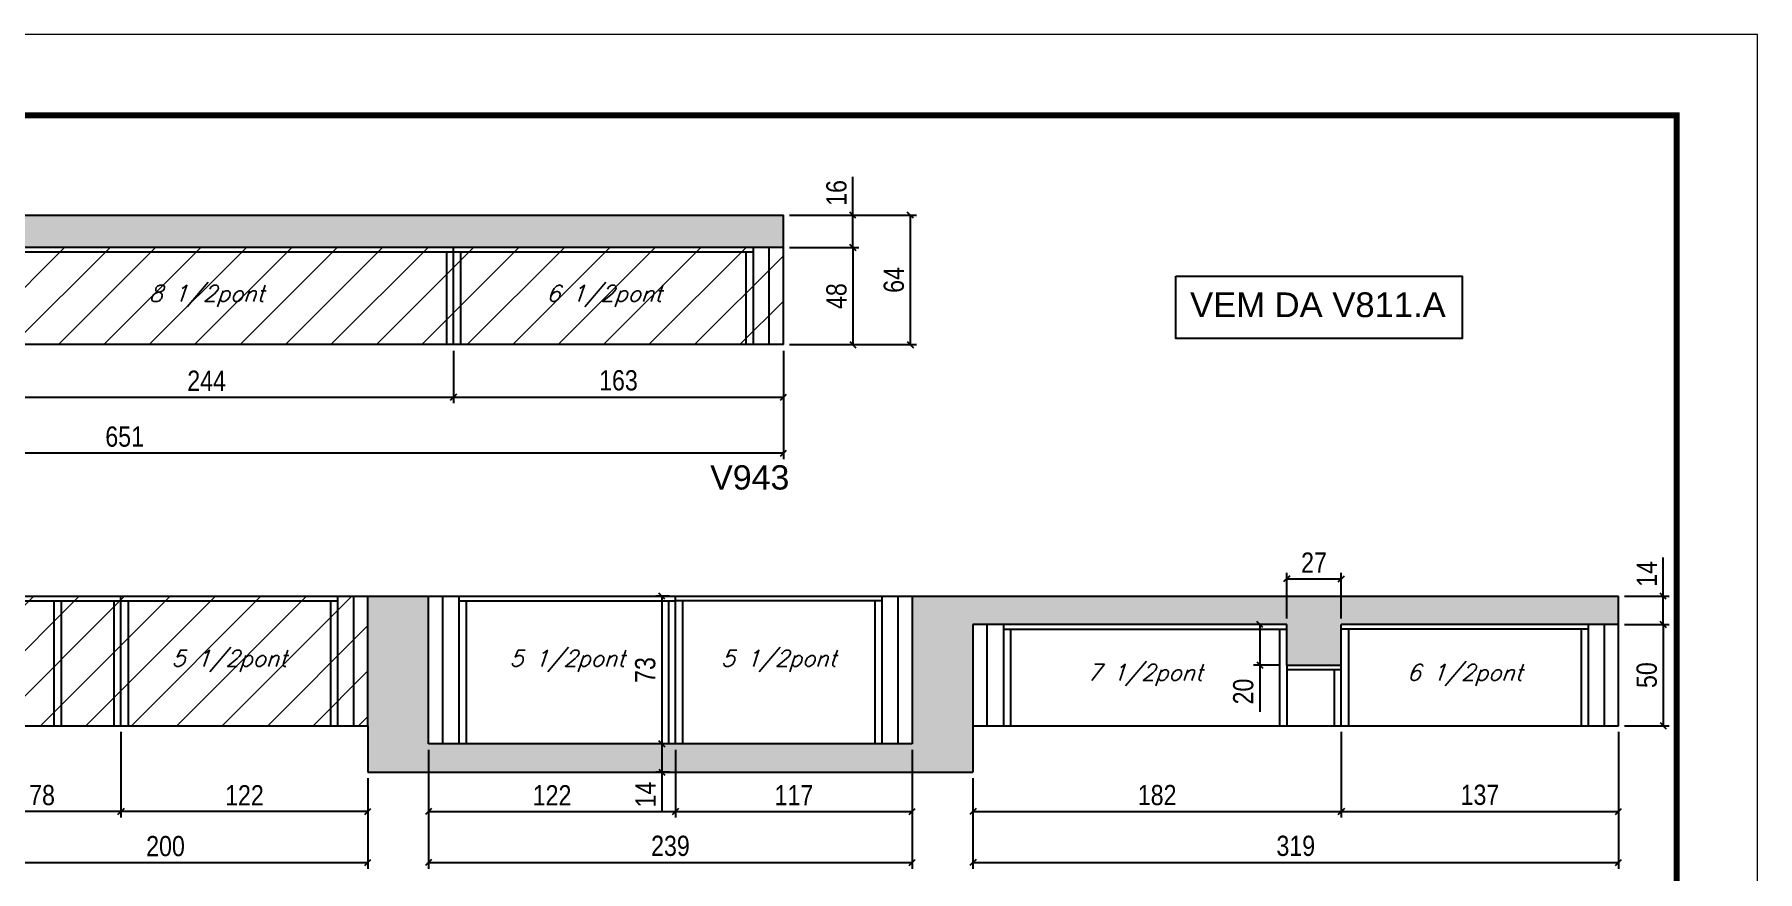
# Model space of a CAD drawing. Extents: x 3309 to 9563, y -2522 to 14608.
# Drawn here: x 5541 to 6393, y 10748 to 11162 of the extents above; entities that cross this region are included whole.
import ezdxf

# ---------------------------------------------------------------- set-up
doc = ezdxf.new("R2010")
doc.units = 0
doc.linetypes.add('DASHED', pattern=[0.75, 0.5, -0.25])
for name, color, linetype in [('5', 5, 'Continuous'), ('COTA', 241, 'Continuous'), ('Painéis', 200, 'Continuous'), ('SARR_2.2x7', 40, 'Continuous'), ('SARR_3.5x7', 81, 'Continuous'), ('texto', 7, 'Continuous')]:
    doc.layers.add(name, color=color, linetype=linetype)
for name, color, linetype, lineweight in [('Folhas', 255, 'Continuous', 9), ('Hachura', 251, 'Continuous', 9), ('SARRAFO DE PRESSAO', 251, 'DASHED', 9)]:
    doc.layers.add(name, color=color, linetype=linetype, lineweight=lineweight)
doc.styles.add('ARIAL', font='arial.ttf')
doc.styles.add('COTA TECNICA', font='techl___.ttf', dxfattribs={"height": 10})
doc.styles.add('Romans', font='romans.shx')
doc.styles.get("Standard").update_dxf_attribs({"font": 'arial.ttf'})
doc.dimstyles.new('PAINEL', dxfattribs={"dimtxt": 10, "dimasz": 3, "dimexe": 3, "dimexo": 3, "dimgap": 3, "dimtad": 1, "dimdec": 1, "dimzin": 12, "dimdsep": 46, "dimtxsty": 'COTA TECNICA', "dimblk1": 'OBLIQUE', "dimblk2": 'OBLIQUE', "dimsah": 1, "dimcen": 0.9, "dimclrd": 4, "dimclre": 4, "dimclrt": 240, "dimadec": 1, "dimazin": 3, "dimtfac": 1, "dimtdec": 1, "dimtmove": 0, "dimatfit": 3, "dimfxl": 1, "dimtolj": 1, "dimtzin": 12, "dimarcsym": 0})

# ---------------------------------------------------------------- blocks, each defined once
blk = doc.blocks.new('9999999999')
at = {"layer": 'Folhas'}
blk.add_lwpolyline([(98138.98, 34190.21), (99623.98, 34190.21), (99623.98, 35240.21), (98138.98, 35240.21)], close=True, dxfattribs=at)
at = {"layer": 'Folhas', "color": 30, "const_width": 3}
blk.add_lwpolyline([(98213.98, 34230.21), (99583.98, 34230.21), (99583.98, 35200.21), (98213.98, 35200.21)], close=True, dxfattribs=at)
blk = doc.blocks.new('_Oblique')
at = {"color": 0, "linetype": 'ByBlock', "lineweight": -2}
blk.add_line((-0.5, -0.5), (0.5, 0.5), dxfattribs=at)
blk = doc.blocks.new('*D1593')
at = {"layer": 'COTA', "color": 4, "linetype": 'ByBlock', "lineweight": -2, "transparency": 16777216}
for p, q in [((5260.51, 11005.75), (5260.51, 10952.12)), ((5911.51, 11005.75), (5911.51, 10952.12)), ((5911.51, 10955.12), (5260.51, 10955.12))]:
    blk.add_line(p, q, dxfattribs=at)
at = {"layer": 'Defpoints', "color": 0, "linetype": 'ByBlock', "transparency": 16777216}
for p in [(5260.51, 11008.75), (5911.51, 11008.75), (5260.51, 10955.12)]:
    blk.add_point(p, dxfattribs=at)
at = {"layer": 'COTA', "color": 4, "linetype": 'ByBlock', "lineweight": -2, "transparency": 16777216, "xscale": 3, "yscale": 3, "zscale": 3, "rotation": 180}
blk.add_blockref('_Oblique', (5260.51, 10955.12), dxfattribs=at)
at = {"layer": 'COTA', "color": 4, "linetype": 'ByBlock', "lineweight": -2, "transparency": 16777216, "xscale": 3, "yscale": 3, "zscale": 3}
blk.add_blockref('_Oblique', (5911.51, 10955.12), dxfattribs=at)
at = {"layer": 'COTA', "color": 240, "linetype": 'ByBlock', "transparency": 16777216, "insert": (5586.01, 10963.23), "char_height": 10, "attachment_point": 5, "style": 'COTA TECNICA'}
blk.add_mtext('\\A1;651', dxfattribs=at)
blk = doc.blocks.new('*D1586')
at = {"layer": 'COTA', "color": 4, "lineweight": -2, "transparency": 16777216}
for p, q in [((5504.51, 11005.75), (5504.51, 10979.83)), ((5748.51, 11005.75), (5748.51, 10979.83)), ((5504.51, 10982.83), (5748.51, 10982.83))]:
    blk.add_line(p, q, dxfattribs=at)
at = {"layer": 'Defpoints', "color": 0, "transparency": 16777216}
for p in [(5504.51, 11008.75, 0), (5748.51, 11008.75, 0), (5748.51, 10982.83)]:
    blk.add_point(p, dxfattribs=at)
at = {"layer": 'COTA', "color": 4, "lineweight": -2, "transparency": 16777216, "xscale": 3, "yscale": 3, "zscale": 3, "rotation": 180}
blk.add_blockref('_Oblique', (5504.51, 10982.83), dxfattribs=at)
at = {"layer": 'COTA', "color": 4, "lineweight": -2, "transparency": 16777216, "xscale": 3, "yscale": 3, "zscale": 3}
blk.add_blockref('_Oblique', (5748.51, 10982.83), dxfattribs=at)
at = {"layer": 'COTA', "color": 240, "transparency": 16777216, "insert": (5626.51, 10990.91), "char_height": 10, "attachment_point": 5, "style": 'COTA TECNICA'}
blk.add_mtext('\\A1;244', dxfattribs=at)
blk = doc.blocks.new('*D1587')
at = {"layer": 'COTA', "color": 4, "lineweight": -2, "transparency": 16777216}
for p, q in [((5914.51, 11072.75), (5977.23, 11072.75)), ((5974.23, 11072.75), (5974.23, 11008.75)), ((5914.51, 11008.75), (5977.23, 11008.75))]:
    blk.add_line(p, q, dxfattribs=at)
at = {"layer": 'Defpoints', "color": 0, "transparency": 16777216}
for p in [(5911.51, 11072.75, 0), (5911.51, 11008.75, 0), (5974.23, 11008.75)]:
    blk.add_point(p, dxfattribs=at)
at = {"layer": 'COTA', "color": 4, "lineweight": -2, "transparency": 16777216, "xscale": 3, "yscale": 3, "zscale": 3}
for p, rotation in [((5974.23, 11072.75), 90), ((5974.23, 11008.75), 270)]:
    blk.add_blockref('_Oblique', p, dxfattribs=dict(at, rotation=rotation))
at = {"layer": 'COTA', "color": 240, "transparency": 16777216, "insert": (5966.13, 11040.75), "char_height": 10, "attachment_point": 5, "rotation": 90, "style": 'COTA TECNICA'}
blk.add_mtext('\\A1;64', dxfattribs=at)
blk = doc.blocks.new('*D1590')
at = {"layer": 'COTA', "color": 4, "lineweight": -2, "transparency": 16777216}
for p, q in [((5748.51, 11005.75), (5748.51, 10979.83)), ((5911.51, 11005.75), (5911.51, 10979.83)), ((5748.51, 10982.83), (5911.51, 10982.83))]:
    blk.add_line(p, q, dxfattribs=at)
at = {"layer": 'Defpoints', "color": 0, "transparency": 16777216}
for p in [(5748.51, 11008.75, 0), (5911.51, 11008.75, 0), (5911.51, 10982.83)]:
    blk.add_point(p, dxfattribs=at)
at = {"layer": 'COTA', "color": 4, "lineweight": -2, "transparency": 16777216, "xscale": 3, "yscale": 3, "zscale": 3, "rotation": 180}
blk.add_blockref('_Oblique', (5748.51, 10982.83), dxfattribs=at)
at = {"layer": 'COTA', "color": 4, "lineweight": -2, "transparency": 16777216, "xscale": 3, "yscale": 3, "zscale": 3}
blk.add_blockref('_Oblique', (5911.51, 10982.83), dxfattribs=at)
at = {"layer": 'COTA', "color": 240, "transparency": 16777216, "insert": (5830.01, 10991.05), "char_height": 10, "attachment_point": 5, "style": 'COTA TECNICA'}
blk.add_mtext('\\A1;163', dxfattribs=at)
blk = doc.blocks.new('*D1591')
at = {"layer": 'COTA', "color": 4, "lineweight": -2, "transparency": 16777216}
for p, q in [((5914.51, 11056.75), (5948.87, 11056.75)), ((5945.87, 11056.75), (5945.87, 11008.75)), ((5914.51, 11008.75), (5948.87, 11008.75))]:
    blk.add_line(p, q, dxfattribs=at)
at = {"layer": 'Defpoints', "color": 0, "transparency": 16777216}
for p in [(5911.51, 11056.75, 0), (5911.51, 11008.75, 0), (5945.87, 11008.75)]:
    blk.add_point(p, dxfattribs=at)
at = {"layer": 'COTA', "color": 4, "lineweight": -2, "transparency": 16777216, "xscale": 3, "yscale": 3, "zscale": 3}
for p, rotation in [((5945.87, 11056.75), 90), ((5945.87, 11008.75), 270)]:
    blk.add_blockref('_Oblique', p, dxfattribs=dict(at, rotation=rotation))
at = {"layer": 'COTA', "color": 240, "transparency": 16777216, "insert": (5937.78, 11032.75), "char_height": 10, "attachment_point": 5, "rotation": 90, "style": 'COTA TECNICA'}
blk.add_mtext('\\A1;48', dxfattribs=at)
blk = doc.blocks.new('*D1592')
at = {"layer": 'COTA', "color": 4, "lineweight": -2, "transparency": 16777216}
for p, q in [((5945.87, 11072.75), (5945.87, 11091.76)), ((5914.51, 11072.75), (5948.87, 11072.75)), ((5945.87, 11056.75), (5945.87, 11072.75)), ((5914.51, 11056.75), (5948.87, 11056.75))]:
    blk.add_line(p, q, dxfattribs=at)
at = {"layer": 'Defpoints', "color": 0, "transparency": 16777216}
for p in [(5911.51, 11072.75, 0), (5945.87, 11072.75), (5911.51, 11056.75, 0)]:
    blk.add_point(p, dxfattribs=at)
at = {"layer": 'COTA', "color": 4, "lineweight": -2, "transparency": 16777216, "xscale": 3, "yscale": 3, "zscale": 3}
for p, rotation in [((5945.87, 11072.75), 90), ((5945.87, 11056.75), 270)]:
    blk.add_blockref('_Oblique', p, dxfattribs=dict(at, rotation=rotation))
at = {"layer": 'COTA', "color": 240, "transparency": 16777216, "insert": (5937.77, 11083.76), "char_height": 10, "attachment_point": 5, "rotation": 90, "style": 'COTA TECNICA'}
blk.add_mtext('\\A1;16', dxfattribs=at)
blk = doc.blocks.new('*D1600')
at = {"layer": 'COTA', "color": 4, "linetype": 'ByBlock', "lineweight": -2, "transparency": 16777216}
for p, q in [((5506.2, 10817.35), (5506.2, 10749.64)), ((5706.2, 10794.35), (5706.2, 10749.64)), ((5506.2, 10752.64), (5706.2, 10752.64))]:
    blk.add_line(p, q, dxfattribs=at)
at = {"layer": 'Defpoints', "color": 0, "linetype": 'ByBlock', "transparency": 16777216}
for p in [(5506.2, 10820.35), (5706.2, 10797.35), (5706.2, 10752.64)]:
    blk.add_point(p, dxfattribs=at)
at = {"layer": 'COTA', "color": 4, "linetype": 'ByBlock', "lineweight": -2, "transparency": 16777216, "xscale": 3, "yscale": 3, "zscale": 3, "rotation": 180}
blk.add_blockref('_Oblique', (5506.2, 10752.64), dxfattribs=at)
at = {"layer": 'COTA', "color": 4, "linetype": 'ByBlock', "lineweight": -2, "transparency": 16777216, "xscale": 3, "yscale": 3, "zscale": 3}
blk.add_blockref('_Oblique', (5706.2, 10752.64), dxfattribs=at)
at = {"layer": 'COTA', "color": 240, "linetype": 'ByBlock', "transparency": 16777216, "insert": (5606.2, 10760.74), "char_height": 10, "attachment_point": 5, "style": 'COTA TECNICA'}
blk.add_mtext('\\A1;200', dxfattribs=at)
blk = doc.blocks.new('*D1601')
at = {"layer": 'COTA', "color": 4, "lineweight": -2, "transparency": 16777216}
for p, q in [((5584.2, 10817.35), (5584.2, 10774.89)), ((5706.2, 10794.35), (5706.2, 10774.89)), ((5706.2, 10777.89), (5584.2, 10777.89))]:
    blk.add_line(p, q, dxfattribs=at)
at = {"layer": 'Defpoints', "color": 0, "transparency": 16777216}
for p in [(5584.2, 10820.35), (5706.2, 10797.35), (5584.2, 10777.89)]:
    blk.add_point(p, dxfattribs=at)
at = {"layer": 'COTA', "color": 4, "lineweight": -2, "transparency": 16777216, "xscale": 3, "yscale": 3, "zscale": 3, "rotation": 180}
blk.add_blockref('_Oblique', (5584.2, 10777.89), dxfattribs=at)
at = {"layer": 'COTA', "color": 4, "lineweight": -2, "transparency": 16777216, "xscale": 3, "yscale": 3, "zscale": 3}
blk.add_blockref('_Oblique', (5706.2, 10777.89), dxfattribs=at)
at = {"layer": 'COTA', "color": 240, "transparency": 16777216, "insert": (5645.2, 10785.94), "char_height": 10, "attachment_point": 5, "style": 'COTA TECNICA'}
blk.add_mtext('\\A1;122', dxfattribs=at)
blk = doc.blocks.new('*D1602')
at = {"layer": 'COTA', "color": 4, "lineweight": -2, "transparency": 16777216}
for p, q in [((5506.2, 10817.35), (5506.2, 10774.89)), ((5584.2, 10817.35), (5584.2, 10774.89)), ((5584.2, 10777.89), (5506.2, 10777.89))]:
    blk.add_line(p, q, dxfattribs=at)
at = {"layer": 'Defpoints', "color": 0, "transparency": 16777216}
for p in [(5506.2, 10820.35), (5584.2, 10820.35), (5506.2, 10777.89)]:
    blk.add_point(p, dxfattribs=at)
at = {"layer": 'COTA', "color": 4, "lineweight": -2, "transparency": 16777216, "xscale": 3, "yscale": 3, "zscale": 3, "rotation": 180}
blk.add_blockref('_Oblique', (5506.2, 10777.89), dxfattribs=at)
at = {"layer": 'COTA', "color": 4, "lineweight": -2, "transparency": 16777216, "xscale": 3, "yscale": 3, "zscale": 3}
blk.add_blockref('_Oblique', (5584.2, 10777.89), dxfattribs=at)
at = {"layer": 'COTA', "color": 240, "transparency": 16777216, "insert": (5545.2, 10785.98), "char_height": 10, "attachment_point": 5, "style": 'COTA TECNICA'}
blk.add_mtext('\\A1;78', dxfattribs=at)
blk = doc.blocks.new('*D1603')
at = {"layer": 'COTA', "color": 4, "lineweight": -2, "transparency": 16777216}
for p, q in [((5736.2, 10808.35), (5736.2, 10749.64)), ((5975.2, 10808.35), (5975.2, 10749.64)), ((5736.2, 10752.64), (5975.2, 10752.64))]:
    blk.add_line(p, q, dxfattribs=at)
at = {"layer": 'Defpoints', "color": 0, "transparency": 16777216}
for p in [(5736.2, 10811.35, 0), (5975.2, 10811.35, 0), (5975.2, 10752.64)]:
    blk.add_point(p, dxfattribs=at)
at = {"layer": 'COTA', "color": 4, "lineweight": -2, "transparency": 16777216, "xscale": 3, "yscale": 3, "zscale": 3, "rotation": 180}
blk.add_blockref('_Oblique', (5736.2, 10752.64), dxfattribs=at)
at = {"layer": 'COTA', "color": 4, "lineweight": -2, "transparency": 16777216, "xscale": 3, "yscale": 3, "zscale": 3}
blk.add_blockref('_Oblique', (5975.2, 10752.64), dxfattribs=at)
at = {"layer": 'COTA', "color": 240, "transparency": 16777216, "insert": (5855.7, 10760.88), "char_height": 10, "attachment_point": 5, "style": 'COTA TECNICA'}
blk.add_mtext('\\A1;239', dxfattribs=at)
blk = doc.blocks.new('*D1604')
at = {"layer": 'COTA', "color": 4, "lineweight": -2, "transparency": 16777216}
for p, q in [((5736.2, 10808.35), (5736.2, 10774.89)), ((5858.2, 10808.35), (5858.2, 10774.89)), ((5736.2, 10777.89), (5858.2, 10777.89))]:
    blk.add_line(p, q, dxfattribs=at)
at = {"layer": 'Defpoints', "color": 0, "transparency": 16777216}
for p in [(5736.2, 10811.35, 0), (5858.2, 10811.35, 0), (5858.2, 10777.89)]:
    blk.add_point(p, dxfattribs=at)
at = {"layer": 'COTA', "color": 4, "lineweight": -2, "transparency": 16777216, "xscale": 3, "yscale": 3, "zscale": 3, "rotation": 180}
blk.add_blockref('_Oblique', (5736.2, 10777.89), dxfattribs=at)
at = {"layer": 'COTA', "color": 4, "lineweight": -2, "transparency": 16777216, "xscale": 3, "yscale": 3, "zscale": 3}
blk.add_blockref('_Oblique', (5858.2, 10777.89), dxfattribs=at)
at = {"layer": 'COTA', "color": 240, "transparency": 16777216, "insert": (5797.2, 10785.94), "char_height": 10, "attachment_point": 5, "style": 'COTA TECNICA'}
blk.add_mtext('\\A1;122', dxfattribs=at)
blk = doc.blocks.new('*D1605')
at = {"layer": 'COTA', "color": 4, "lineweight": -2, "transparency": 16777216}
for p, q in [((5858.2, 10808.35), (5858.2, 10774.89)), ((5975.2, 10808.35), (5975.2, 10774.89)), ((5858.2, 10777.89), (5975.2, 10777.89))]:
    blk.add_line(p, q, dxfattribs=at)
at = {"layer": 'Defpoints', "color": 0, "transparency": 16777216}
for p in [(5858.2, 10811.35, 0), (5975.2, 10811.35, 0), (5975.2, 10777.89)]:
    blk.add_point(p, dxfattribs=at)
at = {"layer": 'COTA', "color": 4, "lineweight": -2, "transparency": 16777216, "xscale": 3, "yscale": 3, "zscale": 3, "rotation": 180}
blk.add_blockref('_Oblique', (5858.2, 10777.89), dxfattribs=at)
at = {"layer": 'COTA', "color": 4, "lineweight": -2, "transparency": 16777216, "xscale": 3, "yscale": 3, "zscale": 3}
blk.add_blockref('_Oblique', (5975.2, 10777.89), dxfattribs=at)
at = {"layer": 'COTA', "color": 240, "transparency": 16777216, "insert": (5916.7, 10785.96), "char_height": 10, "attachment_point": 5, "style": 'COTA TECNICA'}
blk.add_mtext('\\A1;117', dxfattribs=at)
blk = doc.blocks.new('*D1633')
at = {"layer": 'COTA', "color": 4, "lineweight": -2, "transparency": 16777216}
for p, q in [((6324.2, 10817.35), (6324.2, 10749.64)), ((6005.2, 10794.35), (6005.2, 10749.64)), ((6005.2, 10752.64), (6324.2, 10752.64))]:
    blk.add_line(p, q, dxfattribs=at)
at = {"layer": 'Defpoints', "color": 0, "transparency": 16777216}
for p in [(6324.2, 10820.35, 0), (6005.2, 10797.35, 0), (6324.2, 10752.64)]:
    blk.add_point(p, dxfattribs=at)
at = {"layer": 'COTA', "color": 4, "lineweight": -2, "transparency": 16777216, "xscale": 3, "yscale": 3, "zscale": 3, "rotation": 180}
blk.add_blockref('_Oblique', (6005.2, 10752.64), dxfattribs=at)
at = {"layer": 'COTA', "color": 4, "lineweight": -2, "transparency": 16777216, "xscale": 3, "yscale": 3, "zscale": 3}
blk.add_blockref('_Oblique', (6324.2, 10752.64), dxfattribs=at)
at = {"layer": 'COTA', "color": 240, "transparency": 16777216, "insert": (6164.7, 10760.88), "char_height": 10, "attachment_point": 5, "style": 'COTA TECNICA'}
blk.add_mtext('\\A1;319', dxfattribs=at)
blk = doc.blocks.new('*D1634')
at = {"layer": 'COTA', "color": 4, "lineweight": -2, "transparency": 16777216}
for p, q in [((6187.2, 10817.35), (6187.2, 10774.89)), ((6005.2, 10794.35), (6005.2, 10774.89)), ((6005.2, 10777.89), (6187.2, 10777.89))]:
    blk.add_line(p, q, dxfattribs=at)
at = {"layer": 'Defpoints', "color": 0, "transparency": 16777216}
for p in [(6187.2, 10820.35, 0), (6005.2, 10797.35, 0), (6187.2, 10777.89)]:
    blk.add_point(p, dxfattribs=at)
at = {"layer": 'COTA', "color": 4, "lineweight": -2, "transparency": 16777216, "xscale": 3, "yscale": 3, "zscale": 3, "rotation": 180}
blk.add_blockref('_Oblique', (6005.2, 10777.89), dxfattribs=at)
at = {"layer": 'COTA', "color": 4, "lineweight": -2, "transparency": 16777216, "xscale": 3, "yscale": 3, "zscale": 3}
blk.add_blockref('_Oblique', (6187.2, 10777.89), dxfattribs=at)
at = {"layer": 'COTA', "color": 240, "transparency": 16777216, "insert": (6096.2, 10785.98), "char_height": 10, "attachment_point": 5, "style": 'COTA TECNICA'}
blk.add_mtext('\\A1;182', dxfattribs=at)
blk = doc.blocks.new('*D1635')
at = {"layer": 'COTA', "color": 4, "lineweight": -2, "transparency": 16777216}
for p, q in [((6187.2, 10817.35), (6187.2, 10774.89)), ((6324.2, 10817.35), (6324.2, 10774.89)), ((6187.2, 10777.89), (6324.2, 10777.89))]:
    blk.add_line(p, q, dxfattribs=at)
at = {"layer": 'Defpoints', "color": 0, "transparency": 16777216}
for p in [(6187.2, 10820.35, 0), (6324.2, 10820.35, 0), (6324.2, 10777.89)]:
    blk.add_point(p, dxfattribs=at)
at = {"layer": 'COTA', "color": 4, "lineweight": -2, "transparency": 16777216, "xscale": 3, "yscale": 3, "zscale": 3, "rotation": 180}
blk.add_blockref('_Oblique', (6187.2, 10777.89), dxfattribs=at)
at = {"layer": 'COTA', "color": 4, "lineweight": -2, "transparency": 16777216, "xscale": 3, "yscale": 3, "zscale": 3}
blk.add_blockref('_Oblique', (6324.2, 10777.89), dxfattribs=at)
at = {"layer": 'COTA', "color": 240, "transparency": 16777216, "insert": (6255.7, 10786.11), "char_height": 10, "attachment_point": 5, "style": 'COTA TECNICA'}
blk.add_mtext('\\A1;137', dxfattribs=at)
blk = doc.blocks.new('*D1636')
at = {"layer": 'COTA', "color": 4, "lineweight": -2, "transparency": 16777216}
for p, q in [((6327.2, 10870.35), (6349.26, 10870.35)), ((6346.26, 10870.35), (6346.26, 10820.35)), ((6327.2, 10820.35), (6349.26, 10820.35))]:
    blk.add_line(p, q, dxfattribs=at)
at = {"layer": 'Defpoints', "color": 0, "transparency": 16777216}
for p in [(6324.2, 10870.35, 0), (6324.2, 10820.35, 0), (6346.26, 10820.35)]:
    blk.add_point(p, dxfattribs=at)
at = {"layer": 'COTA', "color": 4, "lineweight": -2, "transparency": 16777216, "xscale": 3, "yscale": 3, "zscale": 3}
for p, rotation in [((6346.26, 10870.35), 90), ((6346.26, 10820.35), 270)]:
    blk.add_blockref('_Oblique', p, dxfattribs=dict(at, rotation=rotation))
at = {"layer": 'COTA', "color": 240, "transparency": 16777216, "insert": (6338.15, 10845.35), "char_height": 10, "attachment_point": 5, "rotation": 90, "style": 'COTA TECNICA'}
blk.add_mtext('\\A1;50', dxfattribs=at)
blk = doc.blocks.new('*D1637')
at = {"layer": 'COTA', "color": 4, "lineweight": -2, "transparency": 16777216}
for p, q in [((6346.26, 10884.35), (6346.26, 10903.47)), ((6327.2, 10884.35), (6349.26, 10884.35)), ((6346.26, 10870.35), (6346.26, 10884.35)), ((6327.2, 10870.35), (6349.26, 10870.35))]:
    blk.add_line(p, q, dxfattribs=at)
at = {"layer": 'Defpoints', "color": 0, "transparency": 16777216}
for p in [(6324.2, 10884.35, 0), (6346.26, 10884.35), (6324.2, 10870.35, 0)]:
    blk.add_point(p, dxfattribs=at)
at = {"layer": 'COTA', "color": 4, "lineweight": -2, "transparency": 16777216, "xscale": 3, "yscale": 3, "zscale": 3}
for p, rotation in [((6346.26, 10884.35), 90), ((6346.26, 10870.35), 270)]:
    blk.add_blockref('_Oblique', p, dxfattribs=dict(at, rotation=rotation))
at = {"layer": 'COTA', "color": 240, "transparency": 16777216, "insert": (6338.18, 10895.41), "char_height": 10, "attachment_point": 5, "rotation": 90, "style": 'COTA TECNICA'}
blk.add_mtext('\\A1;14', dxfattribs=at)
blk = doc.blocks.new('*D1638')
at = {"layer": 'COTA', "color": 4, "lineweight": -2, "transparency": 16777216}
for p, q in [((6160.2, 10873.35), (6160.2, 10895.92)), ((6160.2, 10892.92), (6187.2, 10892.92)), ((6187.2, 10873.35), (6187.2, 10895.92))]:
    blk.add_line(p, q, dxfattribs=at)
at = {"layer": 'Defpoints', "color": 0, "transparency": 16777216}
for p in [(6187.2, 10892.92), (6160.2, 10870.35, 0), (6187.2, 10870.35, 0)]:
    blk.add_point(p, dxfattribs=at)
at = {"layer": 'COTA', "color": 4, "lineweight": -2, "transparency": 16777216, "xscale": 3, "yscale": 3, "zscale": 3, "rotation": 180}
blk.add_blockref('_Oblique', (6160.2, 10892.92), dxfattribs=at)
at = {"layer": 'COTA', "color": 4, "lineweight": -2, "transparency": 16777216, "xscale": 3, "yscale": 3, "zscale": 3}
blk.add_blockref('_Oblique', (6187.2, 10892.92), dxfattribs=at)
at = {"layer": 'COTA', "color": 240, "transparency": 16777216, "insert": (6173.7, 10900.99), "char_height": 10, "attachment_point": 5, "style": 'COTA TECNICA'}
blk.add_mtext('\\A1;27', dxfattribs=at)
blk = doc.blocks.new('*D1639')
at = {"layer": 'COTA', "color": 4, "lineweight": -2, "transparency": 16777216}
for p, q in [((6157.2, 10870.35), (6143.89, 10870.35)), ((6146.89, 10870.35), (6146.89, 10850.35)), ((6157.2, 10850.35), (6143.89, 10850.35)), ((6146.89, 10850.35), (6146.89, 10827.14))]:
    blk.add_line(p, q, dxfattribs=at)
at = {"layer": 'Defpoints', "color": 0, "transparency": 16777216}
for p in [(6160.2, 10870.35, 0), (6146.89, 10850.35), (6160.2, 10850.35, 0)]:
    blk.add_point(p, dxfattribs=at)
at = {"layer": 'COTA', "color": 4, "lineweight": -2, "transparency": 16777216, "xscale": 3, "yscale": 3, "zscale": 3}
for p, rotation in [((6146.89, 10870.35), 90), ((6146.89, 10850.35), 270)]:
    blk.add_blockref('_Oblique', p, dxfattribs=dict(at, rotation=rotation))
at = {"layer": 'COTA', "color": 240, "transparency": 16777216, "insert": (6138.79, 10837.24), "char_height": 10, "attachment_point": 5, "rotation": 90, "style": 'COTA TECNICA'}
blk.add_mtext('\\A1;20', dxfattribs=at)
blk = doc.blocks.new('*D1743')
at = {"layer": 'COTA', "color": 4, "lineweight": -2, "transparency": 16777216}
for p, q in [((5855.2, 10884.35), (5848.5, 10884.35)), ((5851.5, 10884.35), (5851.5, 10811.35)), ((5855.2, 10811.35), (5848.5, 10811.35))]:
    blk.add_line(p, q, dxfattribs=at)
at = {"layer": 'Defpoints', "color": 0, "transparency": 16777216}
for p in [(5858.2, 10884.35, 0), (5851.5, 10811.35), (5858.2, 10811.35, 0)]:
    blk.add_point(p, dxfattribs=at)
at = {"layer": 'COTA', "color": 4, "lineweight": -2, "transparency": 16777216, "xscale": 3, "yscale": 3, "zscale": 3}
for p, rotation in [((5851.5, 10884.35), 90), ((5851.5, 10811.35), 270)]:
    blk.add_blockref('_Oblique', p, dxfattribs=dict(at, rotation=rotation))
at = {"layer": 'COTA', "color": 240, "transparency": 16777216, "insert": (5843.28, 10847.85), "char_height": 10, "attachment_point": 5, "rotation": 90, "style": 'COTA TECNICA'}
blk.add_mtext('\\A1;73', dxfattribs=at)
blk = doc.blocks.new('*D1744')
at = {"layer": 'COTA', "color": 4, "lineweight": -2, "transparency": 16777216}
for p, q in [((5855.2, 10811.35), (5848.5, 10811.35)), ((5851.5, 10811.35), (5851.5, 10797.35)), ((5855.2, 10797.35), (5848.5, 10797.35)), ((5851.5, 10797.35), (5851.5, 10778.23))]:
    blk.add_line(p, q, dxfattribs=at)
at = {"layer": 'Defpoints', "color": 0, "transparency": 16777216}
for p in [(5858.2, 10811.35, 0), (5851.5, 10797.35), (5858.2, 10797.35)]:
    blk.add_point(p, dxfattribs=at)
at = {"layer": 'COTA', "color": 4, "lineweight": -2, "transparency": 16777216, "xscale": 3, "yscale": 3, "zscale": 3}
for p, rotation in [((5851.5, 10811.35), 90), ((5851.5, 10797.35), 270)]:
    blk.add_blockref('_Oblique', p, dxfattribs=dict(at, rotation=rotation))
at = {"layer": 'COTA', "color": 240, "transparency": 16777216, "insert": (5843.42, 10786.29), "char_height": 10, "attachment_point": 5, "rotation": 90, "style": 'COTA TECNICA'}
blk.add_mtext('\\A1;14', dxfattribs=at)

msp = doc.modelspace()

# ---------------------------------------------------------------- hatches: boundary and pattern name
at = {"layer": 'COTA'}
h = msp.add_hatch(dxfattribs=at)
h.set_pattern_fill('AR-CONC', color=256, scale=0.03)
h.set_pattern_definition([(50, (-1666.228, -2203.2577), (5.4655401, -0.4781726), [0.5715, -6.2865]), (355, (-1666.228, -2203.2577), (-1.0573026, 5.7317054), [0.4572, -5.0292175]), (100.451445, (-1665.7727, -2203.2975), (4.4082374, 5.2535326), [0.4857003, -5.3427073]), (46.1842, (-1666.228, -2201.734), (8.1323712, -1.2612698), [0.85725, -9.42975]), (96.63556, (-1665.5505, -2201.839), (7.122124, 7.4227837), [0.7285507, -8.0140682]), (351.18415, (-1666.228, -2201.734), (7.122124, 7.4227837), [0.685799, -7.543792]), (21, (-1665.466, -2202.1147), (4.5484317, -3.067956), [0.5715, -6.2865]), (326, (-1665.466, -2202.1147), (1.8540609, 5.525639), [0.4572, -5.0292]), (71.451445, (-1665.087, -2202.3703), (6.4024926, 2.457683), [0.4857003, -5.3426981]), (37.5, (-1666.2281, -2203.2577), (0.0926581, 2.53665117), [0, -4.96824, 0, -5.1054, 0, -5.04825]), (7.5, (-1666.2281, -2203.2577), (2.00458988, 3.00541724), [0, -2.91084, 0, -4.85394, 0, -1.92405]), (327.5, (-1667.9274, -2203.2577), (4.06771786, -0.17186232), [0, -1.905, 0, -5.9436, 0, -7.8867]), (317.5, (-1668.6894, -2203.2577), (4.44387544, 0.7627947), [0, -2.4765, 0, -3.94716, 0, -5.6007])])
h.paths.add_polyline_path([(5911.51, 11056.75), (5911.51, 11072.75), (5260.51, 11072.75), (5260.51, 11056.75)])
h = msp.add_hatch(dxfattribs=at)
h.set_pattern_fill('AR-CONC', color=256, scale=0.03)
h.paths.add_polyline_path([(5476.2, 10870.35), (5476.2, 10820.35), (5506.2, 10820.35), (5506.2, 10884.35), (5159.24, 10884.35), (5159.24, 10870.35)])
h.paths.add_polyline_path([(5706.2, 10884.35), (5706.2, 10820.35), (5706.2, 10797.35), (6005.2, 10797.35), (6005.2, 10820.35), (6005.2, 10870.35), (6160.2, 10870.35), (6160.2, 10850.35), (6187.2, 10850.35), (6187.2, 10870.35), (6324.2, 10870.35), (6324.2, 10884.35), (5975.2, 10884.35), (5975.2, 10811.35), (5736.2, 10811.35), (5736.2, 10884.35)])
at = {"layer": 'Hachura'}
h = msp.add_hatch(dxfattribs=at)
h.set_pattern_fill('ANSI31', color=256, scale=5)
h.paths.add_polyline_path([(5504.51, 11056.75), (5260.51, 11056.75), (5260.51, 11008.75), (5504.51, 11008.75)])
h.paths.add_polyline_path([(5748.51, 11056.75), (5504.51, 11056.75), (5504.51, 11008.75), (5748.51, 11008.75)])
h.paths.add_polyline_path([(5911.51, 11056.75), (5748.51, 11056.75), (5748.51, 11008.75), (5911.51, 11008.75)])
h.paths.add_polyline_path([(5706.2, 10884.35), (5584.2, 10884.35), (5584.2, 10820.35), (5706.2, 10820.35)])
h.paths.add_polyline_path([(5584.2, 10884.35), (5506.2, 10884.35), (5506.2, 10820.35), (5584.2, 10820.35)])
h.paths.add_polyline_path([(5476.2, 10870.35), (5232.2, 10870.35), (5232.2, 10820.35), (5476.2, 10820.35)])
h.paths.add_polyline_path([(5232.2, 10870.35), (5159.24, 10870.35), (5159.24, 10820.35), (5232.2, 10820.35)])

# ---------------------------------------------------------------- linework, layer by layer
at = {"layer": 'COTA'}
for p, q in [((5260.51, 11072.75, 0), (5911.51, 11072.75, 0)), ((5911.51, 11056.75, 0), (5911.51, 11072.75, 0)), ((5706.2, 10884.35, 0), (5736.2, 10884.35, 0)), ((5975.2, 10884.35, 0), (6324.2, 10884.35, 0)), ((6324.2, 10870.35, 0), (6324.2, 10884.35, 0)), ((6160.2, 10850.35, 0), (6160.2, 10820.35, 0)), ((5706.2, 10820.35, 0), (5706.2, 10797.35, 0)), ((6005.2, 10820.35, 0), (6005.2, 10797.35, 0)), ((5706.2, 10797.35, 0), (6005.2, 10797.35, 0))]:
    msp.add_line(p, q, dxfattribs=at)
msp.add_lwpolyline([(6105.5, 11042.66), (6246.88, 11042.66), (6246.88, 11011.8), (6105.5, 11011.8)], close=True, dxfattribs=at)
at = {"layer": 'Painéis', "linetype": 'ByBlock'}
for p, q in [((5911.51, 11056.75, 0), (5260.51, 11056.75, 0)), ((5748.51, 11008.75, 0), (5748.51, 11056.75, 0)), ((5911.51, 11008.75, 0), (5911.51, 11056.75, 0)), ((5911.51, 11008.75, 0), (5260.51, 11008.75, 0)), ((5506.2, 10884.35, 0), (5706.2, 10884.35, 0)), ((5584.2, 10820.35, 0), (5584.2, 10884.35, 0)), ((5706.2, 10820.35, 0), (5706.2, 10884.35, 0)), ((5736.2, 10884.35, 0), (5975.2, 10884.35, 0)), ((5736.2, 10811.35, 0), (5736.2, 10884.35, 0)), ((5858.2, 10811.35, 0), (5858.2, 10884.35, 0)), ((5975.2, 10884.35, 0), (5975.2, 10811.35, 0)), ((6005.2, 10870.35, 0), (6005.2, 10820.35, 0)), ((6160.2, 10870.35, 0), (6005.2, 10870.35, 0)), ((6160.2, 10850.35, 0), (6160.2, 10870.35, 0)), ((6324.2, 10870.35, 0), (6187.2, 10870.35, 0)), ((6187.2, 10820.35, 0), (6187.2, 10870.35, 0)), ((6324.2, 10820.35, 0), (6324.2, 10870.35, 0)), ((6160.2, 10850.35, 0), (6187.2, 10850.35, 0)), ((5506.2, 10820.35, 0), (5706.2, 10820.35, 0)), ((6005.2, 10820.35, 0), (6324.2, 10820.35, 0)), ((5975.2, 10811.35, 0), (5736.2, 10811.35, 0))]:
    msp.add_line(p, q, dxfattribs=at)
at = {"layer": 'SARR_2.2x7', "linetype": 'Continuous'}
for p, q in [((5748.51, 11054.55, 0), (5504.51, 11054.55, 0)), ((5896.51, 11054.55, 0), (5748.51, 11054.55, 0)), ((5904.51, 11008.75, 0), (5904.51, 11056.75, 0)), ((5521.2, 10882.15, 0), (5584.2, 10882.15, 0)), ((5584.2, 10882.15, 0), (5691.2, 10882.15, 0)), ((5699.2, 10820.35, 0), (5699.2, 10884.35, 0)), ((5743.2, 10811.35, 0), (5743.2, 10884.35, 0)), ((5751.2, 10882.15, 0), (5858.2, 10882.15, 0)), ((5960.2, 10882.15, 0), (5858.2, 10882.15, 0)), ((5968.2, 10811.35, 0), (5968.2, 10884.35, 0)), ((6012.2, 10820.35, 0), (6012.2, 10870.35, 0)), ((6020.2, 10868.15, 0), (6160.2, 10868.15, 0)), ((6309.2, 10868.15, 0), (6187.2, 10868.15, 0)), ((6317.2, 10820.35, 0), (6317.2, 10870.35, 0)), ((6160.2, 10848.15, 0), (6187.2, 10848.15, 0))]:
    msp.add_line(p, q, dxfattribs=at)
at = {"layer": 'SARR_3.5x7'}
for p, q in [((5745.01, 11054.55, 0), (5745.01, 11008.75, 0)), ((5752.01, 11054.55, 0), (5752.01, 11008.75, 0)), ((5893.01, 11054.55, 0), (5893.01, 11008.75, 0)), ((5896.51, 11056.75, 0), (5896.51, 11008.75, 0)), ((5551.06, 10882.15, 0), (5551.06, 10820.35, 0)), ((5554.56, 10882.15, 0), (5554.56, 10820.35, 0)), ((5580.7, 10882.15, 0), (5580.7, 10820.35, 0)), ((5587.7, 10882.15, 0), (5587.7, 10820.35, 0)), ((5687.7, 10882.15, 0), (5687.7, 10820.35, 0)), ((5691.2, 10884.35, 0), (5691.2, 10820.35, 0)), ((5751.2, 10884.35, 0), (5751.2, 10811.35, 0)), ((5754.7, 10882.15, 0), (5754.7, 10811.35, 0)), ((5854.7, 10882.15, 0), (5854.7, 10811.35, 0)), ((5861.7, 10882.15, 0), (5861.7, 10811.35, 0)), ((5956.7, 10882.15, 0), (5956.7, 10811.35, 0)), ((5960.2, 10884.35, 0), (5960.2, 10811.35, 0)), ((6020.2, 10870.35, 0), (6020.2, 10820.35, 0)), ((6023.7, 10868.15, 0), (6023.7, 10820.35, 0)), ((6156.7, 10868.15, 0), (6156.7, 10820.35, 0)), ((6190.7, 10868.15, 0), (6190.7, 10820.35, 0)), ((6305.7, 10868.15, 0), (6305.7, 10820.35, 0)), ((6309.2, 10870.35, 0), (6309.2, 10820.35, 0)), ((6183.7, 10848.15, 0), (6183.7, 10820.35, 0))]:
    msp.add_line(p, q, dxfattribs=at)

# ---------------------------------------------------------------- block references
at = {"layer": 'SARRAFO DE PRESSAO', "color": 6, "linetype": 'ByBlock'}
msp.add_blockref('9999999999', (-93231.11, -24078.07), dxfattribs=at)

# ---------------------------------------------------------------- texts
at = {"color": 0, "linetype": 'Continuous', "ltscale": 5, "style": 'ARIAL'}
msp.add_text('VEM DA V811.A ', height=12.2353, dxfattribs=at).set_placement((6112.48, 11022.35))
at = {"layer": '5', "linetype": 'Continuous'}
msp.add_text('V943', height=12, rotation=0.00004, dxfattribs=at).set_placement((5875.32, 10937.11, 0))
at = {"layer": 'texto', "color": 2, "char_height": 8, "attachment_point": 5, "style": 'Romans'}
for s, insert in [('{\\Q19;\\C256;8 1/2pont}', (5626.51, 11032.75, 0)), ('{\\Q19;\\C256;6 1/2pont}', (5823.01, 11032.75, 0)), ('{\\Q19;\\C256;5 1/2pont}', (5637.7, 10852.35, 0)), ('{\\Q19;\\C256;5 1/2pont}', (5804.7, 10852.35, 0)), ('{\\Q19;\\C256;5 1/2pont}', (5909.2, 10852.35, 0)), ('{\\Q19;\\C256;7 1/2pont}', (6090.2, 10845.35, 0)), ('{\\Q19;\\C256;6 1/2pont}', (6248.2, 10845.35, 0))]:
    msp.add_mtext(s, dxfattribs=dict(at, insert=insert))

# ---------------------------------------------------------------- dimensions: what is measured, and where the dimension line sits
at = {"layer": 'COTA'}
for base, p1, p2, angle, picture, middle in [((5945.87, 11072.75), (5911.51, 11056.75, 0), (5911.51, 11072.75, 0), 90, '*D1592', (5937.77, 11083.76)), ((5974.23, 11008.75), (5911.51, 11072.75, 0), (5911.51, 11008.75, 0), 90, '*D1587', (5966.13, 11040.75)), ((5945.87, 11008.75), (5911.51, 11056.75, 0), (5911.51, 11008.75, 0), 90, '*D1591', (5937.78, 11032.75)), ((6346.26, 10884.35), (6324.2, 10870.35, 0), (6324.2, 10884.35, 0), 90, '*D1637', (6338.18, 10895.41)), ((5851.5, 10811.35), (5858.2, 10884.35, 0), (5858.2, 10811.35, 0), 90, '*D1743', (5843.28, 10847.85)), ((6146.89, 10850.35), (6160.2, 10870.35, 0), (6160.2, 10850.35, 0), 90, '*D1639', (6138.79, 10837.24)), ((6346.26, 10820.35), (6324.2, 10870.35, 0), (6324.2, 10820.35, 0), 90, '*D1636', (6338.15, 10845.35)), ((5584.2, 10777.89, 0), (5706.2, 10797.35, 0), (5584.2, 10820.35, 0), 180, '*D1601', (5645.2, 10785.94, 0)), ((5851.5, 10797.35), (5858.2, 10811.35, 0), (5858.2, 10797.35), 90, '*D1744', (5843.42, 10786.29))]:
    dim = msp.add_linear_dim(base=base, p1=p1, p2=p2, angle=angle, dimstyle='PAINEL', dxfattribs=at)
    dim.commit()
    dim.dimension.update_dxf_attribs({"geometry": picture, "text_midpoint": middle})
at = {"layer": 'COTA', "linetype": 'ByBlock'}
dim = msp.add_linear_dim(base=(5260.51, 10955.12, 0), p1=(5911.51, 11008.75, 0), p2=(5260.51, 11008.75, 0), angle=180, dimstyle='PAINEL', dxfattribs=at)
dim.commit()
dim.dimension.update_dxf_attribs({"geometry": '*D1593', "text_midpoint": (5586.01, 10963.23, 0)})
at = {"layer": 'COTA'}
for base, p1, p2, picture, middle in [((5748.51, 10982.83), (5504.51, 11008.75, 0), (5748.51, 11008.75, 0), '*D1586', (5626.51, 10990.91)), ((5911.51, 10982.83), (5748.51, 11008.75, 0), (5911.51, 11008.75, 0), '*D1590', (5830.01, 10991.05)), ((6187.2, 10892.92), (6160.2, 10870.35, 0), (6187.2, 10870.35, 0), '*D1638', (6173.7, 10900.99)), ((6324.2, 10752.64), (6005.2, 10797.35, 0), (6324.2, 10820.35, 0), '*D1633', (6164.7, 10760.88)), ((6187.2, 10777.89), (6005.2, 10797.35, 0), (6187.2, 10820.35, 0), '*D1634', (6096.2, 10785.98)), ((5975.2, 10752.64), (5736.2, 10811.35, 0), (5975.2, 10811.35, 0), '*D1603', (5855.7, 10760.88)), ((5858.2, 10777.89), (5736.2, 10811.35, 0), (5858.2, 10811.35, 0), '*D1604', (5797.2, 10785.94))]:
    dim = msp.add_linear_dim(base=base, p1=p1, p2=p2, dimstyle='PAINEL', dxfattribs=at)
    dim.commit()
    dim.dimension.update_dxf_attribs({"geometry": picture, "text_midpoint": middle})
at = {"layer": 'COTA', "linetype": 'ByBlock'}
dim = msp.add_linear_dim(base=(5706.2, 10752.64, 0), p1=(5506.2, 10820.35, 0), p2=(5706.2, 10797.35, 0), dimstyle='PAINEL', dxfattribs=at)
dim.commit()
dim.dimension.update_dxf_attribs({"geometry": '*D1600', "text_midpoint": (5606.2, 10760.74, 0)})
at = {"layer": 'COTA'}
dim = msp.add_linear_dim(base=(5506.2, 10777.89, 0), p1=(5584.2, 10820.35, 0), p2=(5506.2, 10820.35, 0), angle=180, dimstyle='PAINEL', override={"dimtmove": 1}, dxfattribs=at)
dim.commit()
dim.dimension.update_dxf_attribs({"geometry": '*D1602', "text_midpoint": (5545.2, 10785.98, 0)})
for base, p1, p2, picture, middle in [((6324.2, 10777.89), (6187.2, 10820.35, 0), (6324.2, 10820.35, 0), '*D1635', (6255.7, 10786.11)), ((5975.2, 10777.89), (5858.2, 10811.35, 0), (5975.2, 10811.35, 0), '*D1605', (5916.7, 10785.96))]:
    dim = msp.add_linear_dim(base=base, p1=p1, p2=p2, dimstyle='PAINEL', override={"dimtmove": 1}, dxfattribs=at)
    dim.commit()
    dim.dimension.update_dxf_attribs({"geometry": picture, "text_midpoint": middle})

doc.saveas('drawing.dxf')
